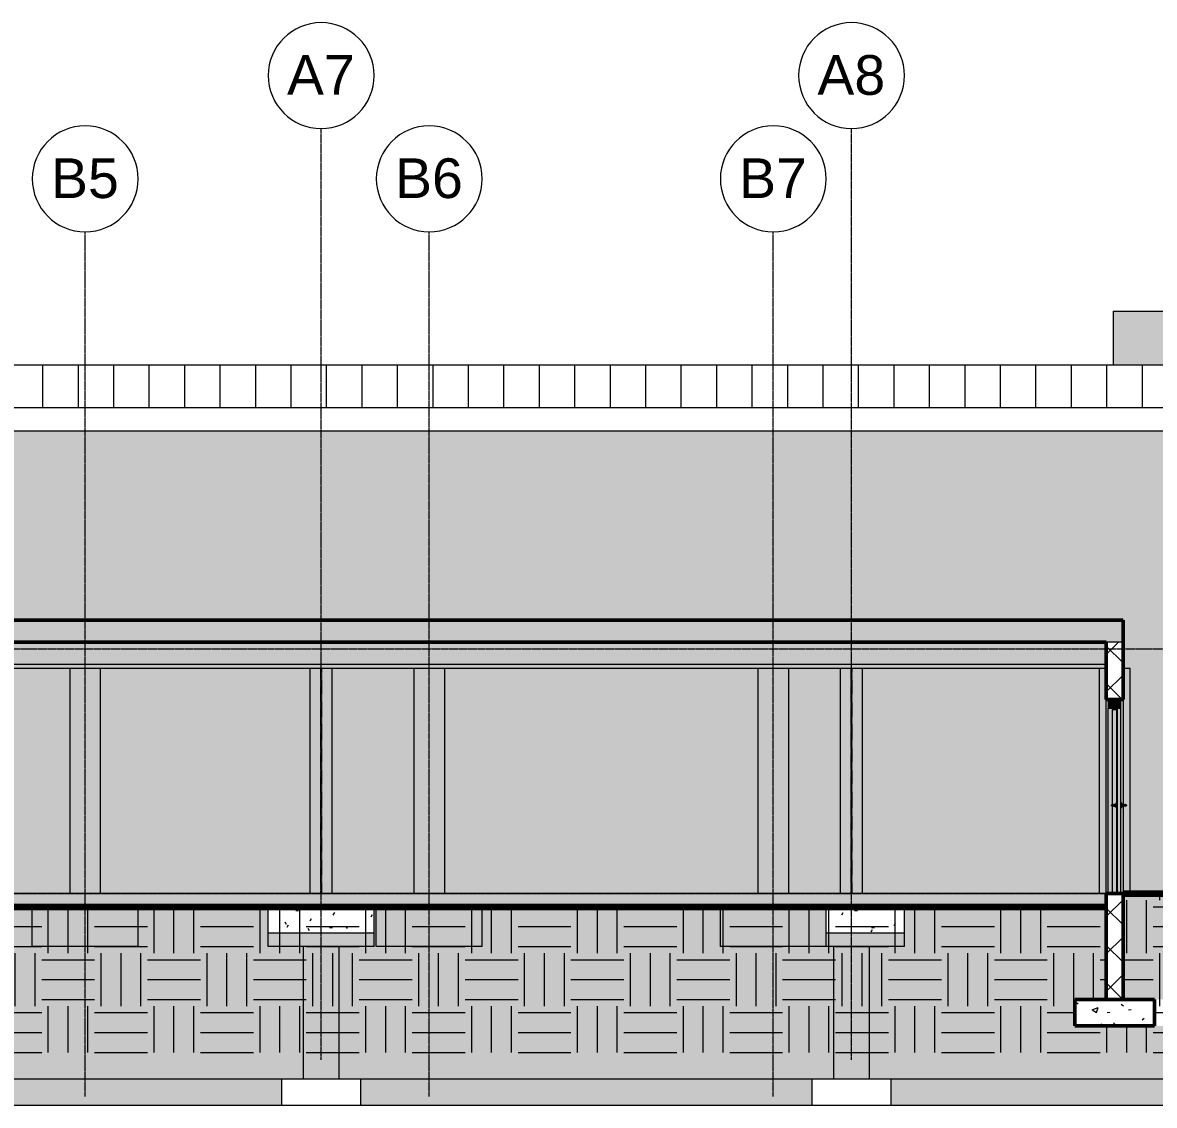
# Model space of a CAD drawing. Header units: inches. Extents: x -4221 to 4009, y -195 to 396.
# Drawn here: x -2438 to -1924, y -96 to 395 of the extents above; entities that cross this region are included whole.
import ezdxf

# ---------------------------------------------------------------- set-up
doc = ezdxf.new("R2010")
doc.units = ezdxf.units.IN
doc.header["$MEASUREMENT"] = 0
for name, pattern in [('Aligning Line 1_8_', [0.25, 0.125, -0.125]), ('Grid Line 1_2_', [0.875, 0.5, -0.125, 0.125, -0.125]), ('Hidden 1_8_', [0.1875, 0.125, -0.0625])]:
    doc.linetypes.add(name, pattern=pattern)
for name, color, linetype, lineweight in [('A-DOOR-5', 153, 'Continuous', 9), ('A-DOOR-6', 50, 'Continuous', 9), ('A-DOOR-7', 33, 'Continuous', 9), ('A-DOOR-8', 155, 'Continuous', 20), ('A-DOOR-FRAM-1', 252, 'Continuous', 9), ('A-DOOR-FRAM-2', 50, 'Continuous', 9), ('A-DOOR-FRAM-3', 155, 'Continuous', 20), ('A-DOOR-FRAM-4', 153, 'Continuous', 9), ('A-FLOR-LEVL-1', 51, 'Grid Line 1_2_', 9), ('A-ROOF', 132, 'Continuous', 13), ('A-ROOF-1', 8, 'Continuous', 13), ('A-ROOF-2', 163, 'Continuous', 50), ('A-ROOF-PATT-1', 132, 'Continuous', 9), ('A-WALL', 113, 'Continuous', 13), ('A-WALL-1', 10, 'Continuous', 13), ('A-WALL-3', 163, 'Continuous', 50), ('A-WALL-4', 173, 'Continuous', 13), ('A-WALL-5', 8, 'Continuous', 13), ('A-WALL-PATT-1', 10, 'Continuous', 13), ('A-WALL-PATT-3', 7, 'Continuous', 9), ('A-WALL-PATT-4', 111, 'Continuous', 9), ('C-BLDG-PADS-1', 253, 'Continuous', 9), ('C-BLDG-PADS-2', 173, 'Continuous', 13), ('C-TOPO', 7, 'Continuous', 9), ('C-TOPO-1', 7, 'Continuous', 140), ('C-TOPO-2', 145, 'Continuous', 140), ('C-TOPO-3', 253, 'Continuous', 9), ('C-TOPO-4', 254, 'Continuous', 9), ('C-TOPO-5', 153, 'Continuous', 9), ('G-ANNO-SYMB', 111, 'Aligning Line 1_8_', 9), ('S-BEAM-1', 153, 'Continuous', 9), ('S-BEAM-2', 50, 'Continuous', 9), ('S-COLS', 52, 'Continuous', 13), ('S-COLS-1', 10, 'Continuous', 13), ('S-COLS-2', 153, 'Continuous', 9), ('S-COLS-3', 254, 'Continuous', 9), ('S-COLS-4', 52, 'Hidden 1_8_', 9), ('S-COLS-5', 52, 'Continuous', 9), ('S-FNDN', 32, 'Continuous', 13), ('S-FNDN-1', 50, 'Continuous', 13), ('S-FNDN-2', 9, 'Continuous', 13), ('S-FNDN-3', 173, 'Continuous', 13), ('S-FNDN-4', 253, 'Continuous', 9), ('S-FNDN-5', 163, 'Continuous', 50), ('S-FNDN-6', 32, 'Continuous', 9), ('S-GRID-1', 1, 'Grid Line 1_2_', 9), ('S-GRID-IDEN', 1, 'Continuous', 9)]:
    doc.layers.add(name, color=color, linetype=linetype, lineweight=lineweight)
doc.styles.add('Arial', font='arial.ttf', dxfattribs={"height": 18})
pattern_1 = [(0, (-3004.96, 0), (24, 24), [24, -24]), (0, (-3004.96, 9), (24, 24), [24, -24]), (0, (-3004.96, 18), (24, 24), [24, -24]), (90, (-3001.96, 21), (-24, 24), [24, -24]), (90, (-2992.96, 21), (-24, 24), [24, -24]), (90, (-2983.96, 21), (-24, 24), [24, -24])]
pattern_2 = [(50, (-3004.96, 0), (27.5427, -2.4099), [2.88, -31.68]), (355, (-3004.96, 0), (-5.32784, 28.8843), [2.304, -25.344]), (100.451, (-3002.666, -0.2), (22.2153, 26.4739), [2.448, -26.924]), (46.184, (-3004.96, 7.68), (40.9819, -6.3564), [4.32, -47.52]), (96.636, (-3001.546, 7.15), (35.8907, 37.4062), [3.671, -40.386]), (351.184, (-3004.96, 7.68), (35.891, 37.4062), [3.456, -38.016]), (21, (-3001.12, 5.76), (22.92104, -15.46073), [2.88, -31.68]), (326, (-3001.12, 5.76), (9.3435, 27.84574), [2.304, -25.344]), (71.451, (-2999.21, 4.472), (32.2648, 12.3844), [2.448, -26.924]), (37.5, (-3004.961, 0), (0.466855, 12.78271), [1.267, -23.77, 1.267, -24.461, -25.44]), (37.5, (-3004.961, 0), (0.466855, 12.78271), [-50.765, 1.267, -24.173]), (7.5, (-3004.961, 0), (10.10159, 15.14509), [1.267, -13.402, 1.267, -23.194, -9.696]), (7.5, (-3004.961, 0), (10.10159, 15.14509), [-39.13, 1.267, -8.429]), (327.5, (-3013.524, 0), (20.49916, -0.86578), [1.267, -8.333, 1.267, -28.685, -39.744]), (327.5, (-3013.524, 0), (20.49916, -0.86578), [-39.552, 1.267, -38.477]), (317.5, (-3017.364, 0), (22.39478, 3.8443), [1.267, -11.213, 1.267, -18.624, -28.224]), (317.5, (-3017.364, 0), (22.39478, 3.8443), [-32.371, 1.267, -26.957])]
pattern_3 = [(0, (-3004.961, 0), (30.72, 7.68), [1.267, -21.773, 1.267, -21.773, -122.88]), (0, (-3004.961, 0), (30.72, 7.68), [-46.08, 1.267, -44.813, 1.267, -21.773, -53.76]), (0, (-3004.961, 0), (30.72, 7.68), [-115.2, 1.267, -14.093, 1.267, -37.133]), (120, (-2993.441, 3.84), (-22.011075, 22.7643), [1.267, -21.773, 1.267, -21.773, -122.88]), (120, (-2993.441, 3.84), (-22.011075, 22.7643), [-46.08, 1.267, -44.813, 1.267, -21.773, -53.76]), (120, (-2993.441, 3.84), (-22.011075, 22.7643), [-115.2, 1.267, -14.093, 1.267, -37.133]), (240, (-2989.601, 19.2), (-8.708925, -30.4443), [1.267, -21.773, 1.267, -21.773, -122.88]), (240, (-2989.601, 19.2), (-8.708925, -30.4443), [-46.08, 1.267, -44.813, 1.267, -21.773, -53.76]), (240, (-2989.601, 19.2), (-8.708925, -30.4443), [-115.2, 1.267, -14.093, 1.267, -37.133])]

# ---------------------------------------------------------------- blocks, each defined once
blk = doc.blocks.new('Conc Beam - Conc Beam-1196117-BUILDING ELEVATION - SOUTH')
at = {"layer": 'S-BEAM-2'}
h = blk.add_hatch(color=256, dxfattribs=at)
h.paths.add_polyline_path([(-3026.2, 104), (-3013.62, 104), (-3012.91, 104.33), (-3010.32, 105.02), (-3007.65, 105.25), (-2911.85, 105.25), (-2911.85, 104), (-1946.2, 104), (-1946.2, 114), (-3026.2, 114), (-3026.2, 106.16)], flags=0)
h.paths.add_polyline_path([(-3022.83, 105.5), (-3023.98, 105.73), (-3024.95, 106.38), (-3025.6, 107.35), (-3025.83, 108.5), (-3025.57, 109.69), (-3024.95, 110.62), (-3023.98, 111.27), (-3022.83, 111.5), (-3021.68, 111.27), (-3020.71, 110.62), (-3020.06, 109.65), (-3019.83, 108.5), (-3020.08, 107.31), (-3020.71, 106.38), (-3021.68, 105.73), (-3022, 105.66)], flags=0)
h = blk.add_hatch(color=256, dxfattribs=at)
h.paths.add_polyline_path([(-2911.85, 102), (-1946.2, 102), (-1946.2, 104), (-2911.85, 104), (-2911.85, 103.25), (-3007.65, 103.25), (-3009.97, 103.05), (-3012.23, 102.45), (-3013.2, 102), (-2953.54, 102)], flags=0)
h.paths.add_polyline_path([(-3021.48, 102), (-3017.08, 102), (-3015.25, 103.25), (-3013.62, 104), (-3026.2, 104), (-3026.2, 102)], flags=0)
at = {"layer": 'S-BEAM-1'}
for p, q in [((-3026.2, 104), (-3013.62, 104)), ((-2911.85, 104), (-1946.2, 104)), ((-3017.08, 102), (-3026.2, 102)), ((-1946.2, 102), (-3013.2, 102))]:
    blk.add_line(p, q, dxfattribs=at)
blk = doc.blocks.new('Door-Passage-Single-Flush - 42_ x 84_-1370569-BUILDING ELEVATION - SOUTH')
at = {"layer": 'A-DOOR-6'}
for points in [[(-1941.64, 40), (-1941.33, 40), (-1941.33, 41.18), (-1941.64, 41.14), (-1941.64, 40.31)], [(-1939.26, 40), (-1939.26, 41.18), (-1939.58, 41.14), (-1939.58, 40)], [(-1943.41, 39.61), (-1943.22, 39.66), (-1943.03, 39.9), (-1943.03, 40.1), (-1943.22, 40.34), (-1943.41, 40.39), (-1943.69, 40.28), (-1943.8, 40.1), (-1943.8, 39.9), (-1943.69, 39.72), (-1943.52, 39.62)], [(-1942.98, 40), (-1942.82, 40), (-1942.82, 40.38), (-1942.98, 40.37), (-1943.31, 40.38), (-1943.14, 40.28), (-1943.02, 40)], [(-1941.64, 40), (-1941.64, 40.39), (-1942.82, 40.38), (-1942.82, 40)], [(-1942.82, 39.61), (-1941.64, 39.62), (-1941.64, 40), (-1942.82, 40), (-1942.82, 39.62)], [(-1941.64, 38.82), (-1941.33, 38.86), (-1941.33, 40), (-1941.64, 40), (-1941.64, 38.86)], [(-1939.26, 38.82), (-1939.26, 40), (-1939.58, 40), (-1939.58, 38.82)], [(-1939.26, 40), (-1938.08, 40), (-1938.08, 40.39), (-1939.26, 40.38), (-1939.26, 40.1)], [(-1938.08, 39.61), (-1938.08, 40), (-1939.26, 40), (-1939.26, 39.61)], [(-1937.92, 40), (-1937.87, 40.04), (-1937.83, 40.17), (-1937.77, 40.28), (-1937.59, 40.38), (-1937.99, 40.36), (-1938.08, 40.34), (-1938.08, 40), (-1937.94, 40)], [(-1937.54, 39.61), (-1937.59, 39.62), (-1937.75, 39.72), (-1937.87, 39.9), (-1937.89, 40), (-1938.08, 40), (-1938.08, 39.62), (-1937.92, 39.63), (-1937.58, 39.61)], [(-1937.49, 39.61), (-1937.39, 39.62), (-1937.21, 39.72), (-1937.11, 39.9), (-1937.11, 40.1), (-1937.29, 40.34), (-1937.59, 40.38), (-1937.77, 40.28), (-1937.87, 40.1), (-1937.83, 39.8), (-1937.59, 39.62)]]:
    blk.add_hatch(color=256, dxfattribs=at).paths.add_polyline_path(points, flags=0)
h = blk.add_hatch(color=256, dxfattribs=at)
h.paths.add_polyline_path([(-1943.37, 39.61), (-1942.82, 39.66), (-1942.82, 40), (-1943.03, 39.96), (-1943.07, 39.8), (-1943.31, 39.62), (-1943.37, 39.61)], flags=0)
h.paths.add_polyline_path([(-1943, 39.68), (-1942.96, 39.72), (-1942.98, 39.69)], flags=0)
at = {"layer": 'A-DOOR-7'}
blk.add_hatch(color=256, dxfattribs=at).paths.add_polyline_path([(-1941.33, 0), (-1939.58, 0), (-1939.58, 84), (-1941.33, 84), (-1941.33, 6.15)], flags=0)
at = {"layer": 'A-DOOR-FRAM-1'}
blk.add_hatch(color=256, dxfattribs=at).paths.add_polyline_path([(-1941.52, 83.38), (-1941.52, 84), (-1939.58, 84), (-1939.58, 88), (-1945.33, 88), (-1945.33, 84), (-1943.39, 84), (-1943.39, 83.38)], flags=0)
at = {"layer": 'A-DOOR-FRAM-2'}
blk.add_hatch(color=256, dxfattribs=at).paths.add_polyline_path([(-1943.39, 0), (-1943.41, 39.61), (-1943.56, 39.64), (-1943.71, 39.75), (-1943.8, 39.9), (-1943.8, 40.1), (-1943.61, 40.34), (-1943.39, 40.39), (-1943.39, 84), (-1945.33, 84), (-1945.33, 0)], flags=0)
h = blk.add_hatch(color=256, dxfattribs=at)
h.paths.add_polyline_path([(-1941.52, 0), (-1941.52, 38.82), (-1941.64, 38.86), (-1941.64, 39.61), (-1943.39, 39.61), (-1943.39, 0)], flags=0)
h.paths.add_polyline_path([(-1943.02, 40.33), (-1943.03, 40.35), (-1943.03, 40.34)], flags=0)
h.paths.add_polyline_path([(-1942.92, 40.36), (-1942.82, 40.39), (-1941.64, 40.39), (-1941.64, 41.18), (-1941.52, 41.18), (-1941.52, 83.38), (-1943.39, 83.38), (-1943.37, 40.39), (-1942.96, 40.36)], flags=0)
h = blk.add_hatch(color=256, dxfattribs=at)
h.paths.add_polyline_path([(-1941.33, 0), (-1941.33, 38.82), (-1941.52, 38.82), (-1941.52, 0)], flags=0)
h.paths.add_polyline_path([(-1941.52, 41.18), (-1941.33, 41.18), (-1941.33, 84), (-1941.52, 84), (-1941.52, 42.16)], flags=0)
at = {"layer": 'A-DOOR-5'}
for p, q in [((-1941.33, 41.18), (-1941.64, 41.18)), ((-1941.64, 40), (-1941.64, 41.18)), ((-1939.26, 41.18), (-1939.58, 41.18)), ((-1939.26, 41.18), (-1939.26, 40)), ((-1941.64, 40.39), (-1942.82, 40.39)), ((-1942.82, 39.61), (-1941.64, 39.61)), ((-1941.64, 38.82), (-1941.64, 40)), ((-1941.64, 38.82), (-1941.33, 38.82)), ((-1939.58, 38.82), (-1939.26, 38.82)), ((-1938.08, 40.39), (-1939.26, 40.39)), ((-1939.26, 40), (-1939.26, 38.82)), ((-1939.26, 39.61), (-1938.08, 39.61))]:
    blk.add_line(p, q, dxfattribs=at)
at = {"layer": 'A-DOOR-5', "flags": 128}
for points in [[(-1943.81, 40), (-1943.81, 40.02), (-1943.81, 40.03), (-1943.81, 40.05), (-1943.8, 40.06), (-1943.8, 40.08), (-1943.8, 40.09)], [(-1943.8, 39.9), (-1943.8, 39.92), (-1943.8, 39.93), (-1943.81, 39.95), (-1943.81, 39.96), (-1943.81, 39.98), (-1943.81, 40), (-1943.81, 40)], [(-1943.78, 40.15), (-1943.77, 40.17), (-1943.76, 40.18), (-1943.76, 40.2), (-1943.75, 40.21), (-1943.74, 40.22), (-1943.73, 40.24), (-1943.72, 40.25)], [(-1943.73, 39.76), (-1943.74, 39.77), (-1943.75, 39.79), (-1943.75, 39.8), (-1943.76, 39.81), (-1943.77, 39.83), (-1943.78, 39.84), (-1943.78, 39.86)], [(-1943.57, 39.64), (-1943.58, 39.64), (-1943.6, 39.65), (-1943.61, 39.66), (-1943.62, 39.67), (-1943.64, 39.68), (-1943.65, 39.68), (-1943.66, 39.69)], [(-1943.57, 40.36), (-1943.56, 40.37), (-1943.54, 40.37), (-1943.53, 40.38), (-1943.51, 40.38), (-1943.5, 40.38), (-1943.48, 40.39), (-1943.47, 40.39)], [(-1942.82, 39.61), (-1942.85, 39.61), (-1942.87, 39.61), (-1942.9, 39.61), (-1942.92, 39.61), (-1942.94, 39.61), (-1942.96, 39.61), (-1942.99, 39.61), (-1943.01, 39.61), (-1943.03, 39.61), (-1943.05, 39.61), (-1943.08, 39.61), (-1943.1, 39.61), (-1943.12, 39.61), (-1943.14, 39.61), (-1943.16, 39.61), (-1943.18, 39.61), (-1943.2, 39.61), (-1943.21, 39.61), (-1943.23, 39.61), (-1943.25, 39.61), (-1943.26, 39.61), (-1943.28, 39.61), (-1943.29, 39.61), (-1943.31, 39.61), (-1943.32, 39.61)], [(-1943.31, 40.39), (-1943.3, 40.39), (-1943.28, 40.39), (-1943.27, 40.39), (-1943.25, 40.39), (-1943.24, 40.39), (-1943.22, 40.39), (-1943.2, 40.39), (-1943.18, 40.39), (-1943.16, 40.39), (-1943.14, 40.39), (-1943.12, 40.39), (-1943.1, 40.39), (-1943.08, 40.39), (-1943.06, 40.39), (-1943.04, 40.39), (-1943.02, 40.39), (-1942.99, 40.39), (-1942.97, 40.39), (-1942.95, 40.39), (-1942.92, 40.39), (-1942.9, 40.39), (-1942.88, 40.39), (-1942.85, 40.39), (-1942.83, 40.39), (-1942.82, 40.39)], [(-1938.08, 40.39), (-1938.06, 40.39), (-1938.03, 40.39), (-1938.01, 40.39), (-1937.99, 40.39), (-1937.96, 40.39), (-1937.94, 40.39), (-1937.92, 40.39), (-1937.9, 40.39), (-1937.87, 40.39), (-1937.85, 40.39), (-1937.83, 40.39), (-1937.81, 40.39), (-1937.79, 40.39), (-1937.77, 40.39), (-1937.75, 40.39), (-1937.73, 40.39), (-1937.71, 40.39), (-1937.69, 40.39), (-1937.68, 40.39), (-1937.66, 40.39), (-1937.64, 40.39), (-1937.63, 40.39), (-1937.61, 40.39), (-1937.6, 40.39)], [(-1937.58, 39.61), (-1937.59, 39.61), (-1937.61, 39.61), (-1937.62, 39.61), (-1937.64, 39.61), (-1937.65, 39.61), (-1937.67, 39.61), (-1937.69, 39.61), (-1937.71, 39.61), (-1937.72, 39.61), (-1937.74, 39.61), (-1937.76, 39.61), (-1937.78, 39.61), (-1937.8, 39.61), (-1937.82, 39.61), (-1937.85, 39.61), (-1937.87, 39.61), (-1937.89, 39.61), (-1937.91, 39.61), (-1937.94, 39.61), (-1937.96, 39.61), (-1937.98, 39.61), (-1938.01, 39.61), (-1938.03, 39.61), (-1938.05, 39.61), (-1938.08, 39.61), (-1938.08, 39.61)], [(-1937.44, 40.39), (-1937.43, 40.39), (-1937.41, 40.39), (-1937.4, 40.38), (-1937.38, 40.38), (-1937.37, 40.37), (-1937.35, 40.37), (-1937.34, 40.36)], [(-1937.25, 39.69), (-1937.27, 39.68), (-1937.28, 39.67), (-1937.29, 39.66), (-1937.31, 39.65), (-1937.32, 39.65), (-1937.33, 39.64), (-1937.35, 39.63)], [(-1937.13, 39.85), (-1937.14, 39.83), (-1937.14, 39.82), (-1937.15, 39.8), (-1937.16, 39.79), (-1937.17, 39.78), (-1937.18, 39.76), (-1937.19, 39.75)], [(-1937.18, 40.24), (-1937.17, 40.23), (-1937.16, 40.21), (-1937.15, 40.2), (-1937.14, 40.19), (-1937.14, 40.17), (-1937.13, 40.16), (-1937.12, 40.14)], [(-1937.11, 40.1), (-1937.11, 40.08), (-1937.1, 40.07), (-1937.1, 40.05), (-1937.1, 40.04), (-1937.1, 40.02), (-1937.1, 40), (-1937.1, 40)], [(-1937.1, 40), (-1937.1, 39.98), (-1937.1, 39.97), (-1937.1, 39.95), (-1937.1, 39.94), (-1937.11, 39.92), (-1937.11, 39.91)]]:
    blk.add_lwpolyline(points, dxfattribs=at)
at = {"layer": 'A-DOOR-5'}
for centre, start, end in [((-1943.41, 40), 0, 180), ((-1943.41, 40), 180, 360), ((-1937.49, 40), 0, 180), ((-1937.49, 40), 180, 0)]:
    blk.add_arc(centre, 0.394, start, end, dxfattribs=at)
at = {"layer": 'A-DOOR-8'}
for p, q in [((-1941.33, 84), (-1941.33, 0)), ((-1939.58, 84), (-1941.33, 84)), ((-1939.58, 0), (-1939.58, 84)), ((-1941.33, 0), (-1939.58, 0))]:
    blk.add_line(p, q, dxfattribs=at)
at = {"layer": 'A-DOOR-FRAM-3'}
for p, q in [((-1939.58, 88), (-1945.33, 88)), ((-1945.33, 88), (-1945.33, 84)), ((-1939.58, 84), (-1939.58, 88)), ((-1945.33, 84), (-1943.39, 84)), ((-1943.39, 84), (-1943.39, 83.38)), ((-1943.39, 83.38), (-1941.52, 83.38)), ((-1941.52, 83.38), (-1941.52, 84)), ((-1941.52, 84), (-1939.58, 84))]:
    blk.add_line(p, q, dxfattribs=at)
at = {"layer": 'A-DOOR-FRAM-4'}
for p, q in [((-1945.33, 0), (-1945.33, 84)), ((-1943.39, 40.39), (-1943.39, 83.38)), ((-1941.52, 83.38), (-1941.52, 41.18)), ((-1943.39, 0), (-1943.39, 39.61)), ((-1941.52, 38.82), (-1941.52, 0))]:
    blk.add_line(p, q, dxfattribs=at)
blk = doc.blocks.new('Walls 1 - Walls 1-1277454-BUILDING ELEVATION - SOUTH')
at = {"layer": 'A-WALL-1'}
for points in [[(-1943.06, 239.72), (-1943.06, 239.72), (-1943.06, 264), (-1943.14, 264), (-1943.14, 239.72)], [(-1584.45, -72), (-1577.83, -72), (-1577.83, -60), (-1584.45, -60), (-1584.45, -63.94)], [(-1577.83, -84), (-1577.83, -72), (-1584.45, -72), (-1584.45, -84)]]:
    blk.add_hatch(color=256, dxfattribs=at).paths.add_polyline_path(points, flags=0)
h = blk.add_hatch(color=256, dxfattribs=at)
h.paths.add_polyline_path([(-1741.78, 239.72), (-1635.2, 239.72), (-1635.2, 264), (-1741.78, 264), (-1741.78, 262.19)], flags=0)
h.paths.add_polyline_path([(-1866.57, 239.72), (-1797.2, 239.72), (-1797.2, 264), (-1943.06, 264), (-1943.06, 239.72)], flags=0)
at = {"layer": 'A-WALL-5'}
blk.add_hatch(color=256, dxfattribs=at).paths.add_polyline_path([(-1448.5, -96), (-1448.5, 264), (-1577.83, 264), (-1577.83, -96)], flags=0)
at = {"layer": 'A-WALL-3'}
for p, q in [((-1448.5, 264), (-1577.83, 264)), ((-1577.83, 264), (-1577.83, -96)), ((-1577.83, -96), (-1448.5, -96))]:
    blk.add_line(p, q, dxfattribs=at)
at = {"layer": 'A-WALL-4'}
for p, q in [((-1943.14, 264), (-1943.06, 264)), ((-1943.06, 264), (-1797.2, 264)), ((-1943.06, 264), (-1943.06, 239.72)), ((-1741.78, 264), (-1635.2, 264))]:
    blk.add_line(p, q, dxfattribs=at)
blk = doc.blocks.new('W-Wide Flange-Column - W10X49-1362186-BUILDING ELEVATION - SOUTH')
at = {"layer": 'S-COLS-4'}
for p, q in [((-2302.36, 0), (-2302.36, 102)), ((-2302.05, 102), (-2302.05, 0))]:
    blk.add_line(p, q, dxfattribs=at)
blk = doc.blocks.new('Grid - Grid Head - Circle-50561-BUILDING ELEVATION - SOUTH')
at = {"layer": 'S-GRID-IDEN'}
for start, end in [(0, 180), (180, 360)]:
    blk.add_arc((-2877.2, 324), 24, start, end, dxfattribs=at)

msp = doc.modelspace()

# ---------------------------------------------------------------- hatches: boundary and pattern name
at = {"layer": 'A-ROOF-1'}
msp.add_hatch(color=256, dxfattribs=at).paths.add_polyline_path([(-1946.2, 114), (-1938.58, 114), (-1938.58, 124), (-3033.83, 124), (-3033.83, 114), (-1950.18, 114)], flags=0)
at = {"layer": 'A-ROOF-PATT-1'}
h = msp.add_hatch(dxfattribs=at)
h.set_pattern_fill('FP_4', color=256, style=0, pattern_type=2)
h.set_pattern_definition([(90, (0, 2.275), (-16.082, 1e-15), [])])
h.paths.add_polyline_path([(-1866.57, 220.22), (-1585.45, 220.24), (-1585.45, 224.06), (-1635.2, 224.06), (-1635.2, 239.72), (-1741.78, 239.72), (-1741.78, 239.46), (-1739.78, 239.46), (-1739.78, 228.87), (-1799.2, 228.87), (-1799.2, 239.46), (-1797.2, 239.46), (-1797.2, 239.72), (-3220.45, 239.72), (-3220.45, 233.43), (-3581.7, 233.43), (-3581.7, 226.07), (-3037.08, 226.07), (-3037.08, 220.22), (-1950.18, 220.22)], flags=0)
at = {"layer": 'A-WALL'}
h = msp.add_hatch(color=256, dxfattribs=at)
h.paths.add_polyline_path([(-3013.2, 0), (-2884.2, 0), (-2884.2, 102), (-3013.2, 102), (-3014.35, 101.47), (-3016.2, 100.14), (-3016.2, 0)], flags=0)
h.paths.add_polyline_path([(-2550.2, 0), (-2547.2, 0), (-2547.2, 102), (-2558.2, 102), (-2558.2, 0), (-2556.38, 0)], flags=0)
h.paths.add_polyline_path([(-2537.2, 0), (-2416.2, 0), (-2416.2, 102), (-2537.2, 102), (-2537.2, 6.15)], flags=0)
h.paths.add_polyline_path([(-2870.2, 0), (-2790.2, 0), (-2790.2, 102), (-2870.2, 102), (-2870.2, 12.15)], flags=0)
h.paths.add_polyline_path([(-2572.2, 0), (-2572.2, 102), (-2714.2, 102), (-2714.2, 0), (-2577.28, 0)], flags=0)
h.paths.add_polyline_path([(-2402.2, 0), (-2307.2, 0), (-2307.2, 102), (-2402.2, 102), (-2402.2, 46.24)], flags=0)
h.paths.add_polyline_path([(-1949.39, 0), (-1949.39, 102), (-2056.7, 102), (-2056.7, 0), (-1950.18, 0)], flags=0)
h.paths.add_polyline_path([(-2297.2, 0), (-2260.2, 0), (-2260.2, 102), (-2297.2, 102), (-2297.2, 53.88)], flags=0)
h.paths.add_polyline_path([(-2246.2, 0), (-2104.2, 0), (-2104.2, 102), (-2246.2, 102), (-2246.2, 57.6)], flags=0)
h.paths.add_polyline_path([(-2066.7, 0), (-2066.7, 102), (-2090.2, 102), (-2090.2, 0), (-2069.7, 0)], flags=0)
h.paths.add_polyline_path([(-2728.2, 0), (-2728.2, 102), (-2780.2, 102), (-2780.2, 0), (-2744.51, 0)], flags=0)
at = {"layer": 'A-WALL-1'}
h = msp.add_hatch(color=256, dxfattribs=at)
h.paths.add_polyline_path([(-1945.33, 0), (-1945.33, 88), (-1946.2, 88), (-1946.2, 0)], flags=0)
h.paths.add_polyline_path([(-1938.58, 0), (-1938.58, 39.61), (-1939.26, 39.61), (-1939.26, 38.82), (-1939.58, 38.82), (-1939.58, 0)], flags=0)
h.paths.add_polyline_path([(-1939.26, 40.39), (-1938.58, 40.39), (-1938.58, 88), (-1939.58, 88), (-1939.58, 41.18), (-1939.26, 41.14), (-1939.26, 40.59)], flags=0)
at = {"layer": 'A-WALL-PATT-1'}
msp.add_hatch(color=256, dxfattribs=at).paths.add_polyline_path([(-1637.69, -48), (-1585.45, -48), (-1585.45, 0), (-1938.58, 0), (-1938.58, -48), (-1782.95, -48)], flags=0)
h = msp.add_hatch(color=256, dxfattribs=at)
h.paths.add_polyline_path([(-1610.45, -84), (-1600.45, -84), (-1600.45, -72), (-1813.2, -72), (-1813.2, -84), (-1782.95, -84)], flags=0)
h.paths.add_polyline_path([(-3013.2, -84), (-2793.2, -84), (-2793.2, -72), (-3013.2, -72)], flags=0)
h.paths.add_polyline_path([(-2777.2, -84), (-2550.2, -84), (-2550.2, -72), (-2777.2, -72)], flags=0)
h.paths.add_polyline_path([(-1946.2, -84), (-1829.2, -84), (-1829.2, -72), (-2053.7, -72), (-2053.7, -84), (-1950.18, -84)], flags=0)
h.paths.add_polyline_path([(-2534.2, -84), (-2310.2, -84), (-2310.2, -72), (-2534.2, -72), (-2534.2, -82.49)], flags=0)
h.paths.add_polyline_path([(-2294.2, -84), (-2069.7, -84), (-2069.7, -72), (-2294.2, -72)], flags=0)
h.paths.add_polyline_path([(-2589.2, -6.01), (-2589.2, -6), (-2619.09, -6.01)], flags=0)
h.paths.add_polyline_path([(-2121.2, -6.01), (-2121.2, -6), (-2229.2, -6.01)], flags=0)
h.paths.add_polyline_path([(-2277.2, -6.01), (-2277.2, -6), (-2278.2, -6.01)], flags=0)
h = msp.add_hatch(color=256, dxfattribs=at)
h.paths.add_polyline_path([(-1782.95, -72), (-1600.45, -72), (-1600.45, -60), (-1813.2, -60), (-1813.2, -72), (-1797.99, -72)], flags=0)
h.paths.add_polyline_path([(-3013.2, -72), (-2793.2, -72), (-2793.2, -24), (-2809.2, -24), (-2809.2, -6.01), (-2853.2, -6.01), (-2853.2, -24), (-2901.2, -24), (-2901.2, -6.01), (-2997.2, -6.01), (-2997.2, -24), (-3013.2, -24), (-3013.2, -48), (-3003.2, -48), (-3003.2, -60), (-3013.2, -60)], flags=0)
h.paths.add_polyline_path([(-2777.2, -72), (-2550.2, -72), (-2550.2, -24), (-2589.2, -24), (-2589.2, -6.01), (-2697.2, -6.01), (-2697.2, -24), (-2745.2, -24), (-2745.2, -6.01), (-2761.2, -6.01), (-2761.2, -24), (-2777.2, -24), (-2777.2, -57.86)], flags=0)
h.paths.add_polyline_path([(-1946.2, -72), (-1829.2, -72), (-1829.2, -60), (-1960.39, -60), (-1960.39, -48), (-1946.2, -48), (-1946.2, -6.01), (-2037.7, -6.01), (-2037.7, -24), (-2053.7, -24), (-2053.7, -72), (-1950.18, -72)], flags=0)
h.paths.add_polyline_path([(-2534.2, -72), (-2310.2, -72), (-2310.2, -24), (-2326.2, -24), (-2326.2, -6.01), (-2385.2, -6.01), (-2385.2, -24), (-2433.2, -24), (-2433.2, -6.01), (-2518.2, -6.01), (-2518.2, -24), (-2534.2, -24), (-2534.2, -69.44)], flags=0)
h.paths.add_polyline_path([(-2294.2, -72), (-2069.7, -72), (-2069.7, -24), (-2121.2, -24), (-2121.2, -6.01), (-2229.2, -6.01), (-2229.2, -24), (-2277.2, -24), (-2277.2, -6.01), (-2278.2, -6.01), (-2278.2, -24), (-2294.2, -24), (-2294.2, -57.86)], flags=0)
at = {"layer": 'A-WALL-PATT-3'}
h = msp.add_hatch(dxfattribs=at)
h.set_pattern_fill('FP_1', color=256, style=0, pattern_type=2)
h.set_pattern_definition([(45, (-3004.961, 0), (-8.48528, 8.48528), []), (135, (-3004.961, 0), (-8.48528, -8.48528), [])])
h.paths.add_polyline_path([(-1938.58, -48), (-1938.58, 0), (-1946.2, 0), (-1946.2, -48)], flags=0)
h.paths.add_polyline_path([(-1946.2, 88), (-1938.58, 88), (-1938.58, 114), (-1946.2, 114), (-1946.2, 102.16)], flags=0)
at = {"layer": 'A-WALL-PATT-4'}
h = msp.add_hatch(dxfattribs=at)
h.set_pattern_fill('FP_5', color=256, style=0, pattern_type=2)
h.set_pattern_definition([(90, (-1570.641, 300), (-16, 1e-15), [16, 0, 0, 0]), (90, (-1576.641, 300), (-16, 1e-15), [16, 0, 0, 0]), (90, (-1575.641, 300), (-16, 1e-15), [2.143, -13.857]), (90, (-1581.641, 300), (-16, 1e-15), [16, 0, 0, 0]), (90, (-1575.641, 303.214), (-16, 1e-15), [2.143, -13.857]), (90, (-1575.641, 306.429), (-16, 1e-15), [2.143, -13.857]), (90, (-1575.641, 309.643), (-16, 1e-15), [2.143, -13.857]), (90, (-1575.641, 312.857), (-16, 1e-15), [2.143, -13.857]), (90, (-1571.641, 300), (-16, 1e-15), [2.143, -13.857]), (90, (-1571.641, 303.214), (-16, 1e-15), [2.143, -13.857]), (90, (-1571.641, 306.429), (-16, 1e-15), [2.143, -13.857]), (90, (-1571.641, 309.643), (-16, 1e-15), [2.143, -13.857]), (90, (-1571.641, 312.857), (-16, 1e-15), [2.143, -13.857])])
h.paths.add_polyline_path([(-1797.99, 0), (-1585.45, 0), (-1585.45, 209.72), (-3026.2, 209.72), (-3026.2, 124), (-1938.58, 124), (-1938.58, 102), (-1935.39, 102), (-1935.39, 0), (-1866.57, 0)], flags=0)
at = {"layer": 'C-BLDG-PADS-1'}
h = msp.add_hatch(dxfattribs=at)
h.set_pattern_fill('FP_3', color=256, style=0, pattern_type=2)
h.set_pattern_definition(pattern_2)
h.paths.add_polyline_path([(-1950.18, -6), (-1946.2, -6), (-1946.2, 0), (-3025.85, 0), (-3025.85, -6), (-2033.79, -6)], flags=0)
at = {"layer": 'C-TOPO'}
h = msp.add_hatch(dxfattribs=at)
h.set_pattern_fill('FP_2', color=256, style=0, pattern_type=2)
h.set_pattern_definition(pattern_1)
h.paths.add_polyline_path([(-1797.99, -72), (-1577.83, -72), (-1577.83, -60), (-1599.64, -60), (-1599.64, -48), (-1585.45, -48), (-1585.45, 0), (-1938.58, 0), (-1938.58, -48), (-1924.39, -48), (-1924.39, -60), (-1946.2, -60), (-1946.2, -72), (-1924.39, -72)], flags=0)
at = {"layer": 'C-TOPO-3'}
h = msp.add_hatch(dxfattribs=at)
h.set_pattern_fill('FP_2', color=256, style=0, pattern_type=2)
h.set_pattern_definition(pattern_1)
h.paths.add_polyline_path([(-3012.02, -72), (-1946.2, -72), (-1946.2, -60), (-1960.39, -60), (-1960.39, -48), (-1946.2, -48), (-1946.2, -6.01), (-3025.85, -6.01), (-3025.85, -48), (-3012.02, -48), (-3012.02, -60), (-3025.85, -60), (-3025.85, -72)], flags=0)
at = {"layer": 'S-COLS'}
for points in [[(-2297.2, 0), (-2297.2, 102), (-2307.2, 102), (-2307.2, 0)], [(-2056.7, 0), (-2056.7, 102), (-2066.7, 102), (-2066.7, 0)]]:
    msp.add_hatch(color=256, dxfattribs=at).paths.add_polyline_path(points, flags=0)
at = {"layer": 'S-COLS-1'}
for points in [[(-2402.44, 0), (-2402.2, 0), (-2402.2, 102), (-2416.2, 102), (-2416.2, 0), (-2402.48, 0)], [(-2259.96, 0), (-2246.2, 0), (-2246.2, 102), (-2260.2, 102), (-2260.2, 0), (-2259.98, 0)], [(-2103.98, 0), (-2090.2, 0), (-2090.2, 102), (-2104.2, 102), (-2104.2, 0)]]:
    msp.add_hatch(color=256, dxfattribs=at).paths.add_polyline_path(points, flags=0)
h = msp.add_hatch(color=256, dxfattribs=at)
h.paths.add_polyline_path([(-1938.58, 0), (-1935.39, 0), (-1935.39, 102), (-1938.58, 102), (-1938.58, 40.39), (-1937.35, 40.35), (-1937.21, 40.28), (-1937.11, 40.1), (-1937.11, 39.9), (-1937.29, 39.68), (-1937.49, 39.61), (-1938, 39.64), (-1938.08, 39.61), (-1938.58, 39.61), (-1938.58, 6.15)], flags=0)
h.paths.add_polyline_path([(-1946.2, 0), (-1946.2, 102), (-1949.39, 102), (-1949.39, 0), (-1947.34, 0)], flags=0)
h.paths.add_polyline_path([(-1937.91, 39.68), (-1937.94, 39.72), (-1937.91, 39.68)], flags=0)
at = {"layer": 'S-FNDN'}
for points in [[(-2294.2, -72), (-2294.2, -24), (-2310.2, -24), (-2310.2, -72)], [(-2053.7, -72), (-2053.7, -24), (-2069.7, -24), (-2069.7, -72)], [(-2294.2, -84), (-2294.2, -72), (-2310.2, -72), (-2310.2, -84)], [(-2053.7, -84), (-2053.7, -72), (-2069.7, -72), (-2069.7, -84)]]:
    msp.add_hatch(color=256, dxfattribs=at).paths.add_polyline_path(points, flags=0)
at = {"layer": 'S-FNDN-1'}
for points in [[(-2385.2, -24), (-2385.2, -6.01), (-2433.2, -6.01), (-2433.2, -24)], [(-2229.2, -24), (-2229.2, -6.01), (-2277.2, -6.01), (-2277.2, -24)], [(-2073.2, -24), (-2073.2, -6.01), (-2121.2, -6.01), (-2121.2, -24), (-2075.6, -24)], [(-2278.2, -24), (-2278.2, -18), (-2326.2, -18), (-2326.2, -24), (-2284.63, -24)], [(-2037.7, -24), (-2037.7, -18), (-2073.2, -18), (-2073.2, -24)]]:
    msp.add_hatch(color=256, dxfattribs=at).paths.add_polyline_path(points, flags=0)
h = msp.add_hatch(color=256, dxfattribs=at)
h.paths.add_polyline_path([(-1610.45, -96), (-1610.45, -84), (-1803.2, -84), (-1803.2, -96), (-1782.95, -96)], flags=0)
h.paths.add_polyline_path([(-2803.2, -96), (-2803.2, -84), (-3003.2, -84), (-3003.2, -96), (-2953.54, -96)], flags=0)
h.paths.add_polyline_path([(-2767.2, -96), (-2560.2, -96), (-2560.2, -84), (-2767.2, -84)], flags=0)
h.paths.add_polyline_path([(-1839.2, -96), (-1839.2, -84), (-2043.7, -84), (-2043.7, -96), (-1950.18, -96)], flags=0)
h.paths.add_polyline_path([(-2117.41, -96), (-2079.7, -96), (-2079.7, -84), (-2284.2, -84), (-2284.2, -96)], flags=0)
h.paths.add_polyline_path([(-2524.2, -96), (-2320.2, -96), (-2320.2, -84), (-2524.2, -84)], flags=0)
at = {"layer": 'S-FNDN-4'}
h = msp.add_hatch(dxfattribs=at)
h.set_pattern_fill('FP_3', color=256, style=0, pattern_type=2)
h.set_pattern_definition(pattern_2)
h.paths.add_polyline_path([(-1924.39, -60), (-1924.39, -48), (-1960.39, -48), (-1960.39, -60), (-1950.18, -60)], flags=0)
at = {"layer": 'S-FNDN-6'}
h = msp.add_hatch(dxfattribs=at)
h.set_pattern_fill('FP_8', color=256, style=0, pattern_type=2)
h.set_pattern_definition(pattern_3)
h.paths.add_polyline_path([(-2278.2, -18), (-2278.2, -6.01), (-2326.2, -6.01), (-2326.2, -18), (-2284.63, -18)], flags=0)
h = msp.add_hatch(dxfattribs=at)
h.set_pattern_fill('FP_8', color=256, style=0, pattern_type=2)
h.set_pattern_definition(pattern_3)
h.paths.add_polyline_path([(-2037.7, -18), (-2037.7, -6.01), (-2073.2, -6.01), (-2073.2, -18)], flags=0)
h = msp.add_hatch(dxfattribs=at)
h.set_pattern_fill('FP_8', color=256, style=0, pattern_type=2)
h.set_pattern_definition(pattern_3)
h.paths.add_polyline_path([(-2037.7, -6.01), (-2037.7, -6), (-2073.18, -6.01)], flags=0)

# ---------------------------------------------------------------- linework, layer by layer
at = {"layer": 'A-FLOR-LEVL-1'}
for p, q in [((-4220.89, 111), (-1351.78, 111)), ((-4220.89, 0), (-1351.78, 0))]:
    msp.add_line(p, q, dxfattribs=at)
at = {"layer": 'A-ROOF'}
for p, q in [((-3220.45, 239.72), (-1797.2, 239.72)), ((-1585.45, 220.22), (-3037.08, 220.22)), ((-3037.08, 209.72), (-1585.45, 209.72))]:
    msp.add_line(p, q, dxfattribs=at)
at = {"layer": 'A-ROOF-2'}
for p, q in [((-1938.58, 124), (-3033.83, 124)), ((-1938.58, 114), (-1938.58, 124)), ((-3026.2, 114), (-1946.2, 114))]:
    msp.add_line(p, q, dxfattribs=at)
at = {"layer": 'A-WALL'}
msp.add_line((-1935.39, 0), (-1585.45, 0), dxfattribs=at)
at = {"layer": 'A-WALL-3'}
for p, q in [((-1946.2, 114), (-1946.2, 88)), ((-1938.58, 88), (-1938.58, 114)), ((-1946.2, 88), (-1938.58, 88)), ((-1938.58, 0), (-1946.2, 0)), ((-1946.2, 0), (-1946.2, -48)), ((-1938.58, -48), (-1938.58, 0))]:
    msp.add_line(p, q, dxfattribs=at)
at = {"layer": 'A-WALL-4'}
for p, q in [((-1938.58, 114), (-1946.2, 114)), ((-1946.2, 0), (-1946.2, 88)), ((-1938.58, 88), (-1938.58, 40.38)), ((-1938.58, 39.62), (-1938.58, 0))]:
    msp.add_line(p, q, dxfattribs=at)
at = {"layer": 'C-BLDG-PADS-2'}
for p, q in [((-1946.2, 0), (-3025.85, 0)), ((-3025.85, -6), (-1946.2, -6))]:
    msp.add_line(p, q, dxfattribs=at)
at = {"layer": 'C-TOPO'}
msp.add_line((-1797.99, 0), (-1938.58, 0), dxfattribs=at)
at = {"layer": 'C-TOPO-1'}
msp.add_line((-1938.58, 0), (-1797.99, 0), dxfattribs=at)
at = {"layer": 'C-TOPO-2'}
msp.add_line((-2514.35, -6.01), (-1946.2, -6.01), dxfattribs=at)
at = {"layer": 'C-TOPO-4'}
for p, q in [((-2518.2, -6.01), (-2433.2, -6.01)), ((-2385.2, -6.01), (-2326.2, -6.01)), ((-2278.2, -6.01), (-2277.2, -6.01)), ((-2229.2, -6.01), (-2121.2, -6.01)), ((-2037.7, -6.01), (-1946.2, -6.01))]:
    msp.add_line(p, q, dxfattribs=at)
at = {"layer": 'C-TOPO-5'}
msp.add_line((-2514.35, -6.01), (-1946.2, -6.01), dxfattribs=at)
at = {"layer": 'G-ANNO-SYMB'}
msp.add_line((-1448.5, 0), (-4124.14, 0), dxfattribs=at)
at = {"layer": 'S-COLS-2'}
for p, q in [((-2416.2, 102), (-2416.2, 0)), ((-2402.2, 0), (-2402.2, 102)), ((-2260.2, 102), (-2260.2, 0)), ((-2246.2, 0), (-2246.2, 102)), ((-2104.2, 102), (-2104.2, 0)), ((-2090.2, 0), (-2090.2, 102)), ((-1949.39, 102), (-1949.39, 0)), ((-1935.39, 102), (-1938.55, 102)), ((-1935.39, 0), (-1935.39, 102))]:
    msp.add_line(p, q, dxfattribs=at)
at = {"layer": 'S-COLS-3'}
for p, q in [((-1935.39, 0), (-1938.55, 0)), ((-1937.16, 0), (-1935.39, 0))]:
    msp.add_line(p, q, dxfattribs=at)
at = {"layer": 'S-COLS-5'}
for p, q in [((-2307.2, 0), (-2307.2, 102)), ((-2297.2, 0), (-2297.2, 102)), ((-2066.7, 0), (-2066.7, 102)), ((-2056.7, 0), (-2056.7, 102))]:
    msp.add_line(p, q, dxfattribs=at)
at = {"layer": 'S-FNDN'}
for p, q in [((-2326.2, -18), (-2326.2, -6.01)), ((-2278.2, -18), (-2278.2, -6.01)), ((-2037.7, -18), (-2037.7, -6.01)), ((-2278.2, -18), (-2326.2, -18)), ((-2037.7, -18), (-2073.2, -18)), ((-2310.2, -84), (-2310.2, -24)), ((-2294.2, -24), (-2294.2, -84)), ((-2069.7, -84), (-2069.7, -24)), ((-2053.7, -24), (-2053.7, -84)), ((-2320.2, -84), (-2320.2, -96)), ((-2284.2, -96), (-2284.2, -84)), ((-2079.7, -84), (-2079.7, -96)), ((-2043.7, -96), (-2043.7, -84))]:
    msp.add_line(p, q, dxfattribs=at)
at = {"layer": 'S-FNDN-2'}
for p, q in [((-2433.2, -24), (-2433.2, -6.01)), ((-2385.2, -24), (-2385.2, -6.01)), ((-2277.2, -24), (-2277.2, -6.01)), ((-2229.2, -24), (-2229.2, -6.01)), ((-2121.2, -24), (-2121.2, -6.01)), ((-2073.2, -24), (-2073.2, -6.01)), ((-2326.2, -24), (-2326.2, -18)), ((-2278.2, -24), (-2278.2, -18)), ((-2037.7, -24), (-2037.7, -18)), ((-2385.2, -24), (-2433.2, -24)), ((-2278.2, -24), (-2326.2, -24)), ((-2229.2, -24), (-2277.2, -24)), ((-2073.2, -24), (-2121.2, -24)), ((-2037.7, -24), (-2073.2, -24))]:
    msp.add_line(p, q, dxfattribs=at)
at = {"layer": 'S-FNDN-3'}
for p, q in [((-3548.45, -84), (-2079.7, -84)), ((-2079.7, -84), (-1610.45, -84)), ((-2079.7, -96), (-3189.45, -96)), ((-1610.45, -96), (-2079.7, -96))]:
    msp.add_line(p, q, dxfattribs=at)
at = {"layer": 'S-FNDN-5'}
for p, q in [((-1924.39, -48), (-1960.39, -48)), ((-1960.39, -48), (-1960.39, -60)), ((-1924.39, -60), (-1924.39, -48)), ((-1960.39, -60), (-1924.39, -60))]:
    msp.add_line(p, q, dxfattribs=at)
at = {"layer": 'S-GRID-1'}
for p, q in [((-2302.2, -75.41), (-2302.2, 346.82)), ((-2061.7, -75.41), (-2061.7, 346.82)), ((-2409.2, -92), (-2409.2, 300)), ((-2253.2, -92), (-2253.2, 300)), ((-2097.2, -92), (-2097.2, 300))]:
    msp.add_line(p, q, dxfattribs=at)

# ---------------------------------------------------------------- block references
at = {"layer": 'A-DOOR-5'}
msp.add_blockref('Door-Passage-Single-Flush - 42_ x 84_-1370569-BUILDING ELEVATION - SOUTH', (0, 0), dxfattribs=at)
at = {"layer": 'A-WALL-4'}
msp.add_blockref('Walls 1 - Walls 1-1277454-BUILDING ELEVATION - SOUTH', (0, 0), dxfattribs=at)
at = {"layer": 'S-BEAM-1'}
msp.add_blockref('Conc Beam - Conc Beam-1196117-BUILDING ELEVATION - SOUTH', (0, 0), dxfattribs=at)
at = {"layer": 'S-COLS-4'}
for p in [(0, 0), (240.5, 0)]:
    msp.add_blockref('W-Wide Flange-Column - W10X49-1362186-BUILDING ELEVATION - SOUTH', p, dxfattribs=at)
at = {"layer": 'S-GRID-IDEN'}
for p in [(575, 46.82), (815.5, 46.82), (468, 0), (624, 0), (780, 0)]:
    msp.add_blockref('Grid - Grid Head - Circle-50561-BUILDING ELEVATION - SOUTH', p, dxfattribs=at)

# ---------------------------------------------------------------- texts
at = {"layer": 'S-GRID-IDEN', "char_height": 18, "width": 37.269, "attachment_point": 1, "style": 'Arial'}
for s, insert in [('A7', (-2317.7, 380.1)), ('A8', (-2077.2, 380.1)), ('B5', (-2424.7, 333.29)), ('B6', (-2268.7, 333.29)), ('B7', (-2112.7, 333.29))]:
    msp.add_mtext(s, dxfattribs=dict(at, insert=insert))

doc.saveas('drawing.dxf')
